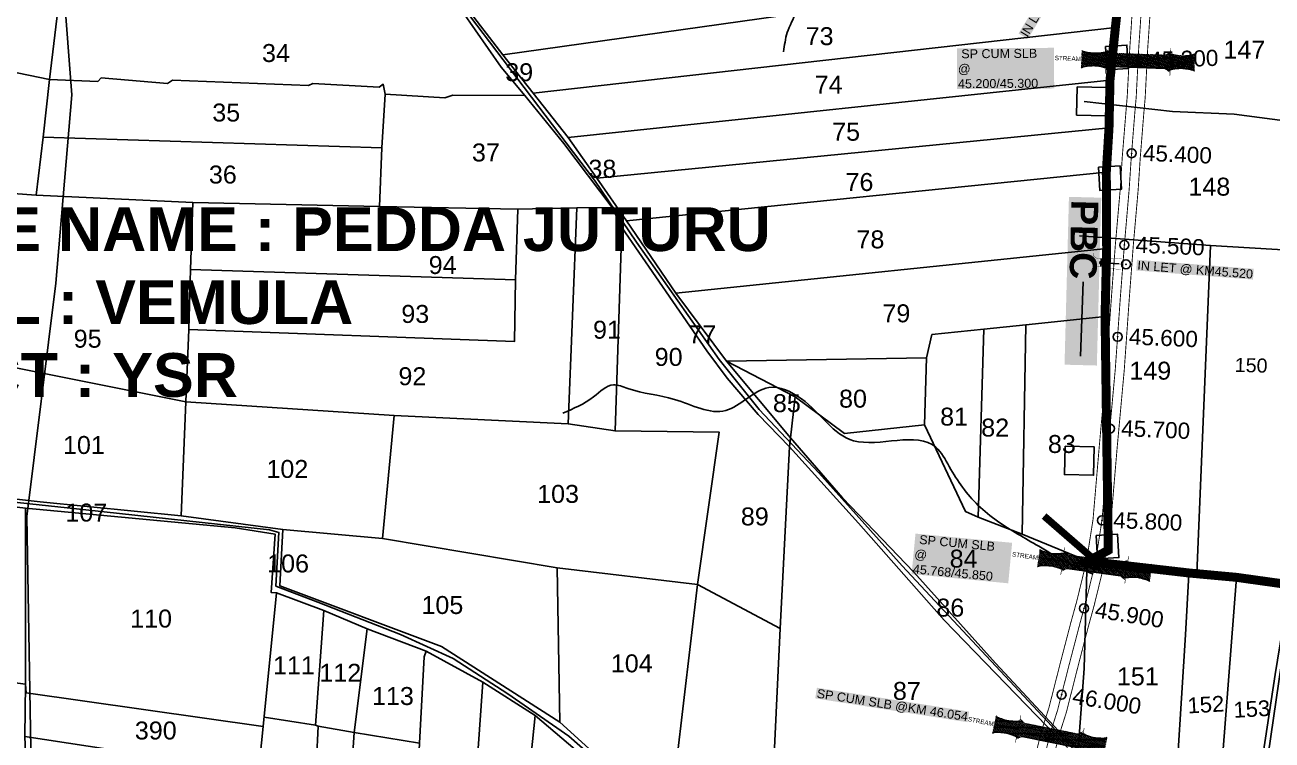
# Model space of a CAD drawing. Header units: inches. Extents: x 204181 to 273365, y 1587708 to 1600456.
# Drawn here: x 206162 to 207552, y 1594614 to 1595411 of the extents above; entities that cross this region are included whole.
import ezdxf
from ezdxf.enums import TextEntityAlignment as Align

# ---------------------------------------------------------------- set-up
doc = ezdxf.new("R2010")
doc.units = ezdxf.units.IN
doc.header["$LTSCALE"] = 15
doc.header["$MEASUREMENT"] = 0
doc.header["$PDMODE"] = 32
doc.header["$PDSIZE"] = 10
doc.linetypes.add('ACAD_ISO02W100', pattern=[15, 12, -3])
doc.linetypes.add('HIDDEN2', pattern=[0.1875, 0.125, -0.0625])
for name, color, linetype in [('BOUNDRY STONES', 240, 'Continuous'), ('CANAL1', 7, 'Continuous'), ('CSMark', 72, 'Continuous'), ('PAPER SIZE', 5, 'Continuous'), ('PLOT NOS', 7, 'Continuous'), ('PLOTS', 7, 'Continuous'), ('PLOTS NO', 7, 'Continuous'), ('ROADS', 1, 'Continuous'), ('STREAM', 4, 'Continuous'), ('STRUCTURE', 5, 'Continuous'), ('TEXT', 1, 'Continuous'), ('text2', 7, 'Continuous'), ('VILLAGE BOUNDARY STONES', 1, 'Continuous'), ('VILLAGE BOUNDRY', 5, 'Continuous')]:
    doc.layers.add(name, color=color, linetype=linetype)
doc.styles.get("Standard").update_dxf_attribs({"font": 'arial.ttf'})
doc.dimstyles.get("Standard").update_dxf_attribs({"dimtxt": 0.18, "dimasz": 0.18, "dimexe": 0.18, "dimexo": 0.0625, "dimgap": 0.09, "dimtad": 0, "dimtih": 1, "dimtoh": 1, "dimdec": 4, "dimzin": 0, "dimdsep": 46, "dimtxsty": 'Standard', "dimcen": 0.09, "dimadec": 0, "dimazin": 0, "dimtfac": 1, "dimtdec": 4, "dimtofl": 0, "dimtmove": 0, "dimatfit": 3, "dimfxl": 1, "dimtolj": 1, "dimtzin": 0, "dimarcsym": 0})

# ---------------------------------------------------------------- blocks, each defined once
blk = doc.blocks.new('OT')
at = {"layer": 'STRUCTURE', "color": 190}
for points, const_width in [([(769751.4, 1706595.8), (769729.4, 1706595.8)], 0.5), ([(769775.2, 1706601.8), (769775.2, 1706597.8), (769769.2, 1706593.8), (769761.8, 1706593.8), (769754.4, 1706593.8), (769748.4, 1706597.8), (769748.4, 1706601.8)], 0.5), ([(769761.8, 1706593.8), (769761.8, 1706581)], 2.5), ([(769751.4, 1706579), (769729.4, 1706579)], 0.5), ([(769748.4, 1706573), (769748.4, 1706577), (769754.4, 1706581), (769761.8, 1706581), (769761.8, 1706581), (769761.8, 1706581), (769769.2, 1706581), (769775.2, 1706577), (769775.2, 1706573)], 0.5)]:
    blk.add_lwpolyline(points, dxfattribs=dict(at, const_width=const_width))
at = {"layer": 'STRUCTURE', "color": 0}
blk.add_circle((769761.8, 1706587.4), 1.87, dxfattribs=at)
blk.add_leader([(769732.6, 1706587.4), (769753.8, 1706587.4)], dimstyle='Standard', override={"dimasz": 10, "dimgap": 0.09, "dimtad": 0}, dxfattribs=at)
blk = doc.blocks.new('SP')
at = {"layer": 'STRUCTURE'}
h = blk.add_hatch(dxfattribs=at)
h.set_pattern_fill('DASH', color=256, scale=8, style=0)
edge = h.paths.add_edge_path()
edge.add_spline(control_points=[(769825.7, 1706742.1), (769825.3, 1706741.8), (769823.8, 1706740.8), (769820.9, 1706740.3), (769817, 1706739.7), (769811.4, 1706738.9), (769804, 1706739.7), (769798.4, 1706741), (769795.6, 1706741.6)], knot_values=[0, 0, 0, 0, 1.613557, 5.24513, 8.624976, 13.470124, 22.190216, 30.746377, 30.746377, 30.746377, 30.746377], degree=3, periodic=0)
edge.add_line((769795.6, 1706741.6), (769792.6, 1706739.6))
edge.add_line((769792.6, 1706739.6), (769732.6, 1706739.6))
edge.add_line((769732.6, 1706739.6), (769729.6, 1706741.6))
edge.add_spline(control_points=[(769729.6, 1706741.6), (769726.9, 1706740.9), (769721.3, 1706739.5), (769713.9, 1706738.5), (769708.3, 1706739.1), (769704.4, 1706739.6), (769701.5, 1706740), (769700, 1706741), (769699.5, 1706741.3)], knot_values=[0, 0, 0, 0, 8.556161, 17.276253, 22.121402, 25.501247, 29.13282, 30.746377, 30.746377, 30.746377, 30.746377], degree=3, periodic=0)
edge.add_line((769699.5, 1706741.3), (769699.5, 1706722.1))
edge.add_spline(control_points=[(769699.5, 1706722.1), (769700, 1706722.4), (769701.4, 1706723.4), (769704.3, 1706724), (769708.2, 1706724.5), (769713.8, 1706725.3), (769721.2, 1706724.5), (769726.8, 1706723.3), (769729.6, 1706722.6)], knot_values=[0, 0, 0, 0, 1.613557, 5.24513, 8.624976, 13.470124, 22.190216, 30.746377, 30.746377, 30.746377, 30.746377], degree=3, periodic=0)
edge.add_line((769729.6, 1706722.6), (769732.6, 1706724.6))
edge.add_line((769732.6, 1706724.6), (769792.6, 1706724.6))
edge.add_line((769792.6, 1706724.6), (769795.6, 1706722.6))
edge.add_spline(control_points=[(769795.6, 1706722.6), (769798.4, 1706723.3), (769803.9, 1706724.8), (769811.3, 1706725.8), (769817, 1706725.1), (769820.9, 1706724.7), (769823.8, 1706724.2), (769825.2, 1706723.3), (769825.7, 1706723)], knot_values=[0, 0, 0, 0, 8.556161, 17.276253, 22.121402, 25.501247, 29.13282, 30.746377, 30.746377, 30.746377, 30.746377], degree=3, periodic=0)
edge.add_line((769825.7, 1706723), (769825.7, 1706742.1))
h.paths.add_polyline_path([(769764.2, 1706732.1, -1), (769761.1, 1706732.1, -1)], flags=0)
h.paths.add_polyline_path([(769761.1, 1706732.1, 1), (769764.2, 1706732.1, 1)], flags=16)
at = {"layer": 'STRUCTURE', "const_width": 0.628}
for points in [[(769726.6, 1706747.6), (769726.6, 1706743.6), (769732.6, 1706739.6), (769792.6, 1706739.6), (769798.6, 1706743.6), (769798.6, 1706747.6)], [(769726.6, 1706716.6), (769726.6, 1706720.6), (769732.6, 1706724.6), (769792.6, 1706724.6), (769798.6, 1706720.6), (769798.6, 1706716.6)]]:
    blk.add_lwpolyline(points, dxfattribs=at)
at = {"layer": 'STRUCTURE', "color": 3}
blk.add_lwpolyline([(769732.6, 1706724.6), (769792.6, 1706724.6)], dxfattribs=at)
blk.add_lwpolyline([(769732.6, 1706724.6), (769792.6, 1706724.6)], dxfattribs=at)
at = {"layer": 'STRUCTURE', "color": 0}
blk.add_circle((769762.6, 1706732.1), 1.55, dxfattribs=at)
at = {"layer": 'STRUCTURE'}
for points in [[(769699.5, 1706741.3), (769700.9, 1706740.5), (769704.4, 1706739.6), (769707.8, 1706739.2), (769712.6, 1706738.8), (769721.3, 1706739.7), (769729.6, 1706741.6)], [(769825.7, 1706742.1), (769824.3, 1706741.3), (769820.8, 1706740.3), (769817.5, 1706739.8), (769812.7, 1706739.2), (769804, 1706739.9), (769795.6, 1706741.6)], [(769699.5, 1706722.1), (769700.9, 1706723), (769704.4, 1706724), (769707.7, 1706724.5), (769712.5, 1706725), (769721.2, 1706724.4), (769729.6, 1706722.6)], [(769825.7, 1706723), (769824.3, 1706723.8), (769820.8, 1706724.7), (769817.4, 1706725.1), (769812.6, 1706725.5), (769803.9, 1706724.6), (769795.6, 1706722.6)]]:
    blk.add_spline(points, degree=3, dxfattribs=at)
at = {"layer": 'STRUCTURE', "color": 0}
blk.add_text('STREAM', height=5, dxfattribs=at).set_placement((769684.3, 1706732.1), align=Align.MIDDLE_CENTER)
for points in [[(769727.4, 1706732.1), (769700.8, 1706732.1)], [(769824.4, 1706732.1), (769800.5, 1706732.1)]]:
    blk.add_leader(points, dimstyle='Standard', override={"dimasz": 10, "dimgap": 0.09, "dimtad": 0}, dxfattribs=at)
blk = doc.blocks.new('SLB')
at = {"layer": 'STRUCTURE'}
h = blk.add_hatch(dxfattribs=at)
h.set_pattern_fill('DOTS', color=6, scale=20, angle=320.3722, style=0)
h.set_pattern_definition([(320.372247934, (-159.4327, -72.9564), (1.2786241598, 0.5641323054), [0, -1.25])])
h.paths.add_polyline_path([(769699.5, 1706871.1), (769699.5, 1706861.1), (769729.1, 1706861.1), (769732.1, 1706863.1), (769792.1, 1706863.1), (769795.1, 1706861.1), (769824.7, 1706861.1), (769824.7, 1706871.1), (769795.1, 1706871.1), (769792.1, 1706869.1), (769732.1, 1706869.1), (769729.1, 1706871.1)])
at = {"layer": 'STRUCTURE', "color": 6, "linetype": 'ACAD_ISO02W100', "ltscale": 0.5, "const_width": 0.5}
for points in [[(769699.5, 1706871.1), (769729.1, 1706871.1)], [(769795.1, 1706871.1), (769824.7, 1706871.1)], [(769699.5, 1706861.1), (769729.1, 1706861.1)], [(769795.1, 1706861.1), (769824.7, 1706861.1)]]:
    blk.add_lwpolyline(points, dxfattribs=at)
at = {"layer": 'STRUCTURE', "color": 6, "const_width": 0.628}
for points in [[(769726.1, 1706877.1), (769726.1, 1706873.1), (769732.1, 1706869.1), (769792.1, 1706869.1), (769798.1, 1706873.1), (769798.1, 1706877.1)], [(769726.1, 1706855.1), (769726.1, 1706859.1), (769732.1, 1706863.1), (769792.1, 1706863.1), (769798.1, 1706859.1), (769798.1, 1706855.1)]]:
    blk.add_lwpolyline(points, dxfattribs=at)
at = {"layer": 'STRUCTURE', "color": 6}
blk.add_lwpolyline([(769732.1, 1706863.1), (769792.1, 1706863.1)], dxfattribs=at)
blk.add_lwpolyline([(769732.1, 1706863.1), (769792.1, 1706863.1)], dxfattribs=at)
at = {"layer": 'STRUCTURE', "color": 0}
blk.add_circle((769762.1, 1706866.1), 1.24, dxfattribs=at)
for points in [[(769703.8, 1706866), (769726.7, 1706866)], [(769818.6, 1706865.8), (769795.7, 1706865.8)]]:
    blk.add_leader(points, dimstyle='Standard', override={"dimasz": 10, "dimgap": 0.09, "dimtad": 0}, dxfattribs=at)
blk = doc.blocks.new('PBC')
at = {"layer": 'STRUCTURE', "color": 5, "insert": (13.6, 8.7), "char_height": 30, "width": 181.057, "attachment_point": 1, "rotation": 325.6347, "bg_fill": 1, "box_fill_scale": 1.1, "bg_fill_color": 7, "bg_fill_true_color": 16777215, "bg_fill_transparency": 0}
blk.add_mtext('{\\fArial|b1|i0|c0|p34;\\C256;PBC}', dxfattribs=at)
at = {"layer": 'PAPER SIZE'}
blk.add_leader([(148.6, -102.5), (80.6, -54.7)], dimstyle='Standard', override={"dimasz": 40, "dimgap": 0.09, "dimtad": 0, "dimtfill": 2, "dimtfillclr": 5}, dxfattribs=at)

msp = doc.modelspace()

# ---------------------------------------------------------------- linework, layer by layer
at = {"layer": 'BOUNDRY STONES'}
for points in [[(207334.8, 1595341.8), (207367.2, 1595341), (207366.4, 1595309.4), (207334, 1595310.2)], [(207321.3, 1594941.4), (207353.7, 1594940.6), (207352.9, 1594909), (207320.5, 1594909.8)]]:
    msp.add_lwpolyline(points, close=True, dxfattribs=at)
at = {"layer": 'CANAL1', "color": 1, "ltscale": 4, "const_width": 1}
for points in [[(207396.4, 1595433.2), (207394.5, 1595402.6), (207393.4, 1595387.1), (207390.4, 1595330.9), (207388.9, 1595312.9), (207384.9, 1595263.8), (207382.7, 1595228.7), (207377.2, 1595166), (207372.8, 1595107.2), (207367.1, 1595027.9), (207359.4, 1594942.7), (207352.3, 1594859.6), (207345, 1594813), (207334.2, 1594768.7), (207327.5, 1594744.5), (207316, 1594700.4), (207303.3, 1594650.4), (207295.1, 1594624.6), (207266.8, 1594511)], [(207416.4, 1595432.4), (207414.4, 1595401.2), (207413.3, 1595385.8), (207410.4, 1595329.5), (207408.8, 1595311.2), (207404.9, 1595262.4), (207402.6, 1595227.1), (207397.1, 1595164.3), (207392.7, 1595105.8), (207387.1, 1595026.3), (207379.3, 1594941), (207372.2, 1594857.2), (207364.6, 1594809), (207353.5, 1594763.7), (207346.8, 1594739.3), (207335.4, 1594695.4), (207322.6, 1594644.9), (207314.4, 1594619.1), (207286.2, 1594506.1)]]:
    msp.add_lwpolyline(points, dxfattribs=at)
at = {"layer": 'CANAL1', "color": 1, "linetype": 'HIDDEN2', "ltscale": 4, "const_width": 1}
msp.add_lwpolyline([(207406.4, 1595432.8), (207404.4, 1595401.9), (207403.3, 1595386.5), (207400.4, 1595330.2), (207398.8, 1595312), (207394.9, 1595263.1), (207392.6, 1595227.9), (207387.2, 1595165.1), (207382.7, 1595106.5), (207377.1, 1595027.1), (207369.3, 1594941.9), (207362.3, 1594858.7), (207362.2, 1594858.4), (207354.8, 1594811), (207343.8, 1594766.2), (207337.2, 1594741.9), (207325.7, 1594697.9), (207312.9, 1594647.6), (207304.8, 1594621.9), (207276.5, 1594508.5)], dxfattribs=at)
at = {"layer": 'PLOTS'}
for points in [[(206263, 1595925.1), (206399.7, 1595770.2), (206457.8, 1595683.7), (206529.6, 1595587.9), (206607.8, 1595490.8), (206694.7, 1595377.2), (206728.4, 1595334.5), (206767.5, 1595285.4), (206799.6, 1595239.8), (206832.5, 1595192.5), (206887.5, 1595111.8), (206943.8, 1595035.9), (207015.2, 1594950.5), (207073.3, 1594883.8), (207152.6, 1594801.1), (207243.7, 1594699.7), (207318.8, 1594619.1), (207335.8, 1594603.3)], [(206323.3, 1595850.8), (206385.1, 1595772.7), (206446.7, 1595685.4), (206560, 1595537.9), (206598, 1595489.7), (206649.6, 1595426.2), (206692.8, 1595363.8), (206719.2, 1595332.2), (206762.7, 1595278.5), (206816.4, 1595207.4), (206827.3, 1595185.1), (206819.8, 1594958.3), (206935.7, 1594957.1), (206911.6, 1594787.4), (206880.3, 1594522.8), (206758.4, 1594633.8), (206626.5, 1594718.2), (206446.2, 1594785.7), (206449.8, 1594848.7)], [(206210.5, 1595537.8), (206137, 1595539.8), (206031.1, 1595541), (205997.8, 1595541.9), (205893.9, 1595541.1), (205860.3, 1595246.3), (205867.9, 1595246.7), (205961.4, 1595239), (205976.6, 1595235.9), (206128.5, 1595224.2), (206174.7, 1595221.1), (206349.4, 1595212.7), (206557.2, 1595208.4), (206711.3, 1595205.3), (206777.1, 1595207), (206816.4, 1595207.4)], [(206113.6, 1594887.1), (206122.2, 1595034.7), (206128.5, 1595224.2), (206174.7, 1595221.1), (206182.8, 1595285.6), (206189.6, 1595350), (206200.5, 1595439.7), (206210.5, 1595537.8), (206226.1, 1595541.7), (206319, 1595539.4), (206563.8, 1595534.9)], [(207115.1, 1595436.4), (206694.7, 1595377.2)], [(206728.4, 1595334.5), (207377.2, 1595407.8)], [(205980.6, 1595392.9), (206189.6, 1595350), (206243.7, 1595347.8), (206247.4, 1595351.6), (206321.1, 1595345.5), (206326.7, 1595349.3), (206478.2, 1595343.2), (206483, 1595345.4), (206556.9, 1595341.2), (206561.5, 1595344.7), (206563.8, 1595333.6), (206560.1, 1595273.8), (206557.2, 1595208.4)], [(207371.2, 1595349.3), (206767.5, 1595285.4)], [(206563.8, 1595333.6), (206630.1, 1595329.5), (206639, 1595332.6), (206719.2, 1595332.2)], [(207614, 1595297.7), (207509.7, 1595311.4), (207440.8, 1595314.4), (207342.5, 1595325.5)], [(206799.6, 1595239.8), (207370.1, 1595295.9)], [(206560.1, 1595273.8), (206182.8, 1595285.6)], [(207367.1, 1595246.5), (206832.5, 1595192.5)], [(206711.3, 1595205.3), (206709, 1595126.8), (206707.8, 1595058.1), (206344.8, 1595071.3), (206346.7, 1595138.1), (206349.4, 1595212.7)], [(205612.7, 1595198.9), (205652.1, 1595206.1), (205708.7, 1595194), (205797.8, 1595169.8), (205796.5, 1595128.5), (205866, 1595121.5), (205848.3, 1595096.8), (205844.1, 1595069), (205964, 1595040.8), (206127.8, 1595033.6), (206341.7, 1594990.8), (206573.7, 1594975.7), (206767.6, 1594966.4), (206819.8, 1594958.3)], [(206777.1, 1595207), (206767.6, 1594966.4)], [(206827.3, 1595185.1), (206922, 1595047.5), (206944.8, 1595017.2), (206979.3, 1594976.7), (207014.3, 1594940.5), (207091.1, 1594855.5), (207186.6, 1594747.4), (207323.8, 1594605.5)], [(207337.3, 1595175.8), (207483.3, 1595165.1), (207576.4, 1595159.5), (207600.9, 1595148.5)], [(206887.5, 1595111.8), (207367.5, 1595161.5)], [(207483.3, 1595165.1), (207467.9, 1594799.3)], [(206346.7, 1595138.1), (206709, 1595126.8)], [(206943.8, 1595035.9), (207166.9, 1595039.8), (207172.8, 1595065.7), (207230.7, 1595071.6), (207277.5, 1595076.5), (207365.7, 1595085.8)], [(207273.3, 1594843.5), (207277.5, 1595076.5)], [(206344.8, 1595071.3), (206341.7, 1594990.8), (206336.3, 1594863.6)], [(207230.7, 1595071.6), (207224.3, 1594862.1)], [(207346.4, 1594813.1), (207273.3, 1594843.5), (207224.3, 1594862.1), (207210.1, 1594868.6), (207164.5, 1594965), (207075.6, 1594955.5), (207020.5, 1594996.5), (206943.8, 1595035.9)], [(207164.5, 1594965), (207166.9, 1595039.8)], [(207003.9, 1594738.1), (207014.3, 1594940.5), (207015.2, 1594950.5), (207020.5, 1594996.5)], [(206573.7, 1594975.7), (206560.8, 1594838.6)], [(206110.4, 1594878.7), (206163, 1594872.2), (206396.4, 1594850.4), (206441, 1594843.5), (206436.8, 1594778.2), (206442.7, 1594777.9), (206427.7, 1594629), (206163.8, 1594666.7), (206163, 1594676.2), (205903.7, 1594710)], [(206116.2, 1594886.6), (206179.2, 1594879.2), (206336.3, 1594863.6), (206449.8, 1594848.7), (206560.8, 1594838.6), (206755.2, 1594806), (206911.6, 1594787.4), (207003.9, 1594738.1), (206995, 1594550.6), (207043.4, 1594545.5), (207175.8, 1594533.5), (207238.6, 1594527.5), (207240.6, 1594536.5), (207309.1, 1594537.2), (207331.2, 1594556.3), (207334.4, 1594584.3), (207335.8, 1594603.3), (207342.4, 1594693.7), (207345.5, 1594802.8), (207346.4, 1594813.1)], [(206163, 1594872.2), (206163, 1594676.2), (206162.3, 1594617.9), (206164.8, 1594554.4), (206163.8, 1594481.3), (206163.6, 1594349.1), (206156.7, 1594170)], [(206758.4, 1594633.8), (206755.2, 1594806)], [(207571.4, 1594787.1), (207555.4, 1594686.8), (207541.9, 1594599), (207532.3, 1594518.2), (207491.1, 1594522.4), (207442.4, 1594525.6), (207455.4, 1594731.2), (207459, 1594798.7)], [(207491.1, 1594522.4), (207512.3, 1594795.2)], [(206442.7, 1594777.9), (206495.3, 1594758.4), (206543.5, 1594738), (206609.3, 1594713.1), (206672.6, 1594678.6), (206730.9, 1594641.2), (206844.8, 1594544.5)], [(206495.3, 1594758.4), (206485.9, 1594630.6), (206489.2, 1594629.5), (206479.6, 1594436.2), (206473.4, 1594351.8), (206459.9, 1594185.9)], [(206500.1, 1594172.2), (206521.6, 1594511.4), (206529.3, 1594622.4), (206543.5, 1594738)], [(206525.7, 1594167.2), (206571.1, 1594164.6), (206577.3, 1594213.6), (206593.2, 1594431.6), (206601.8, 1594610.6), (206607.2, 1594706.5), (206609.3, 1594713.1)], [(206672.6, 1594678.6), (206654.1, 1594420)], [(206427.7, 1594629), (206422.5, 1594578.2), (206418.9, 1594519.1), (206413.9, 1594446.4), (206406.8, 1594324.1), (206473.4, 1594351.8)], [(206428.8, 1594639.4), (206485.9, 1594630.6), (206489.2, 1594629.4), (206529.3, 1594622.4), (206601.8, 1594610.6)], [(206707.1, 1594409.5), (206730.9, 1594641.2)], [(206162.3, 1594617.9), (206422.5, 1594578.2)]]:
    msp.add_lwpolyline(points, dxfattribs=at)
at = {"layer": 'ROADS'}
for points in [[(206271.3, 1594029.2), (206221.5, 1594113.9), (206162.4, 1594166.5), (206169, 1594402.2), (206168.8, 1594604.1), (206164.6, 1594863.2), (206196.8, 1595123.1), (206214.7, 1595332.7), (206205.8, 1595449.4), (206219.1, 1595566.2), (206228.4, 1595663.5), (206221.4, 1595835.1), (206251.7, 1595940)], [(206166.5, 1595926.5), (206234.3, 1595886.3), (206306, 1595854.1), (206329.7, 1595831.6), (206420.2, 1595737.2), (206514.7, 1595598.6), (206590.4, 1595510), (206679.8, 1595391.9), (206797, 1595237.7), (206843.7, 1595168.5), (206935.6, 1595038), (206980.4, 1594982.1), (207046.9, 1594911.5), (207139.6, 1594807.9), (207337.7, 1594596.1)], [(205973.6, 1594897.9), (206230, 1594870.4), (206434.8, 1594848), (206445.3, 1594845.3), (206441.9, 1594785.5), (206488.8, 1594767.6), (206580.7, 1594731.6), (206639.5, 1594704.8), (206700.3, 1594665.6), (206768.4, 1594618.3), (206857.2, 1594540.2), (206937.8, 1594466.2), (207020.6, 1594405.7), (207089.5, 1594353.8), (207104.4, 1594340.5), (207211.8, 1594234.8), (207275.4, 1594164.8), (207309.6, 1594137.6), (207359.3, 1594141.5), (207394.5, 1594143.8), (207433.4, 1594094.1), (207475.3, 1594045.7), (207499.7, 1594011.6), (207549, 1594000.5)], [(207535.1, 1594374.5), (207562.9, 1594533.9), (207547.3, 1594597.5), (207568.4, 1594740.6), (207577.5, 1594809.3)]]:
    msp.add_lwpolyline(points, dxfattribs=at)
at = {"layer": 'STREAM'}
for points in [[(207255.3, 1595845.3), (207243.7, 1595803), (207200.1, 1595769.6), (207156.4, 1595758.5), (207132.4, 1595705.2), (207100.3, 1595650.9), (207056.8, 1595599.2), (207062.4, 1595537.9), (207057.5, 1595491.2), (207032.5, 1595463.9), (207021.2, 1595425.3), (207011.7, 1595402.1), (207007.5, 1595380.8)], [(207352.5, 1594798.7), (207321.6, 1594812.5), (207291.8, 1594829.8), (207245.7, 1594858), (207224.4, 1594875.4), (207192.1, 1594918.6), (207177.3, 1594940.1), (207085.5, 1594947.5), (207027.5, 1594994.1), (206991, 1595006.6), (206943.2, 1594981.1), (206886.1, 1594993.5), (206833.9, 1595005.7), (206817.9, 1595009.7), (206795.9, 1594996.5), (206761.7, 1594978.3)]]:
    msp.add_spline(points, degree=3, dxfattribs=at)
at = {"layer": 'text2'}
for p in [(207402.5, 1595370.7), (207389, 1595144, 35), (207362.3, 1594858.7), (207354.2, 1594808.4), (207317.2, 1594664.5), (207304.1, 1594619.2)]:
    msp.add_point(p, dxfattribs=at)
at = {"layer": 'text2', "color": 3, "linetype": 'Continuous'}
for p in [(207402.5, 1595370.1), (207395.3, 1595267.8), (207387.2, 1595165.5), (207379.7, 1595063.2), (207371.1, 1594961), (207342.3, 1594760.7)]:
    msp.add_point(p, dxfattribs=at)
at = {"layer": 'VILLAGE BOUNDARY STONES'}
for points in [[(207366.1, 1595386.8), (207390, 1595388.2), (207391.5, 1595362.2), (207367.6, 1595360.8)], [(207358.5, 1595252.2), (207382.4, 1595253.6), (207383.9, 1595227.6), (207360, 1595226.2)], [(207355.7, 1594841.8), (207379.6, 1594843.2), (207381.1, 1594817.2), (207357.2, 1594815.8)]]:
    msp.add_lwpolyline(points, close=True, dxfattribs=at)
at = {"layer": 'VILLAGE BOUNDRY', "color": 5, "linetype": 'HIDDEN2', "ltscale": 20}
msp.add_lwpolyline([(207606.5, 1596482.2, 8, 8, 0), (207540.2, 1596157.9, 8, 8, 0), (207503, 1596049.4, 8, 8, 0), (207493.6, 1596022.7, 8, 8, 0), (207474.7, 1596019.1, 8, 8, 0), (207444.1, 1595931.2, 8, 8, 0), (207396.9, 1595794.1, 8, 8, 0), (207383.3, 1595464.1, 8, 8, 0), (207377.2, 1595407.8, 8, 8, 0), (207371.2, 1595349.3, 8, 8, 0), (207370.1, 1595295.9, 8, 8, 0), (207367.1, 1595246.5, 8, 8, 0), (207367.5, 1595161.5, 8, 8, 0), (207365.7, 1595085.8, 8, 8, 0), (207369.3, 1594825.4, 8, 8, 0), (207346.4, 1594813.1, 8, 8, 0), (207460, 1594800, 8, 8, 0), (207512.3, 1594795.2, 8, 8, 0), (207571.8, 1594786.9, 8, 8, 0)], format="xyseb", dxfattribs=at)
at = {"layer": 'VILLAGE BOUNDRY', "linetype": 'HIDDEN2', "ltscale": 20}
for points, const_width in [([(207603.5, 1596467.5), (207540.2, 1596157.9), (207503, 1596049.4), (207493.6, 1596022.7), (207474.7, 1596019.1), (207444.1, 1595931.2), (207396.9, 1595794.1), (207383.3, 1595464.1), (207377.2, 1595407.8), (207371.2, 1595349.3), (207370.1, 1595295.9), (207367.1, 1595246.5), (207367.5, 1595161.5), (207365.7, 1595085.8), (207369.3, 1594825.4), (207369.3, 1594825.4), (207369.3, 1594825.4), (207346.4, 1594813.1), (207460, 1594800), (207512.3, 1594795.2), (207571.8, 1594786.9)], 10), ([(207352.2, 1594816.2), (207297.8, 1594863.5)], 8)]:
    msp.add_lwpolyline(points, dxfattribs=dict(at, const_width=const_width))

# ---------------------------------------------------------------- block references
at = {"layer": 'PAPER SIZE', "rotation": 302.8614365791241}
msp.add_blockref('PBC', (207343.7, 1595222, -8), dxfattribs=at)
at = {"layer": 'STRUCTURE', "color": 0}
for name, p, rotation in [('SP', (-622019.4, -83178.8), 357.9807462115952), ('SLB', (-622023.6, -83312.7), 357.9807462115952), ('SP', (-788704.6, 9458), 352.1354032925374), ('SLB', (-788722.4, 9325.2), 352.1354032925374), ('SP', (-882280.6, 72031.3), 348.6880842440677), ('SLB', (-882306.4, 71899.8), 348.6880842440677)]:
    msp.add_blockref(name, p, dxfattribs=dict(at, rotation=rotation))
at = {"layer": 'STRUCTURE', "color": 0, "xscale": 0.7, "yscale": 0.7, "zscale": 0.7, "rotation": 175.5571158864603}
msp.add_blockref('OT', (837116.1, 2744426.5, 35), dxfattribs=at)

# ---------------------------------------------------------------- texts
at = {"layer": 'CSMark', "color": 1}
for s, rotation, p in [('45.300', 1.9269, (207415.1, 1595371.6)), ('45.400', 357.6457, (207407.9, 1595268.3)), ('45.500', 357.6457, (207399.8, 1595166)), ('45.600', 357.6457, (207392.3, 1595063.7)), ('45.700', 357.6457, (207383.7, 1594961.5)), ('45.800', 357.6457, (207374.9, 1594859.2)), ('45.900', 350.8705, (207354.9, 1594759.7)), ('46.000', 350.8705, (207329.8, 1594663.5))]:
    msp.add_text(s, height=18, rotation=rotation, dxfattribs=at).set_placement(p, align=Align.MIDDLE_LEFT)
at = {"layer": 'PLOT NOS'}
for s, p in [('73', (207047.7, 1595398.2)), ('147', (207520.9, 1595383.2)), ('34', (206442, 1595379.4)), ('39', (206713, 1595358)), ('74', (207057.8, 1595344.3)), ('35', (206386.6, 1595313.1)), ('75', (207077.2, 1595291.7)), ('37', (206675.9, 1595268.6)), ('36', (206382.8, 1595244)), ('38', (206805.7, 1595250.5)), ('76', (207092.1, 1595235.7)), ('148', (207481.9, 1595230.5)), ('78', (207104.3, 1595171.8)), ('94', (206627.7, 1595143.2)), ('93', (206597.2, 1595088.7)), ('79', (207133.2, 1595089.4)), ('91', (206810.8, 1595071.1)), ('77', (206917.1, 1595066.1)), ('95', (206232.2, 1595061.1)), ('90', (206879.5, 1595040.8)), ('149', (207416.1, 1595025.5)), ('92', (206594, 1595019.3)), ('80', (207084.9, 1594994.3)), ('85', (207011.2, 1594989.3)), ('81', (207197.5, 1594974.3)), ('82', (207243.3, 1594962.1)), ('101', (206228, 1594942.7)), ('83', (207317.6, 1594943.8)), ('102', (206454.7, 1594916)), ('103', (206756.3, 1594888.2)), ('107', (206230.7, 1594867.4)), ('89', (206975.5, 1594863.1)), ('84', (207208.1, 1594816.1)), ('106', (206455.5, 1594810.7)), ('105', (206627.4, 1594764.4)), ('86', (207193.3, 1594761.5)), ('110', (206302.9, 1594749.3)), ('111', (206462, 1594697.2)), ('112', (206513.7, 1594688.9)), ('104', (206838.4, 1594699.4)), ('151', (207402.2, 1594684.9)), ('113', (206572.3, 1594663)), ('87', (207144.9, 1594668.7)), ('390', (206308.1, 1594624.6))]:
    msp.add_text(s, height=20, dxfattribs=at).set_placement(p, align=Align.MIDDLE_CENTER)
for s, p in [('152', (207478, 1594653.5)), ('153', (207529.2, 1594648.6))]:
    msp.add_text(s, height=17.57, rotation=3.2839, dxfattribs=at).set_placement(p, align=Align.MIDDLE_CENTER)
at = {"layer": 'PLOTS NO'}
msp.add_text('150', height=15.65, rotation=358.5977, dxfattribs=at).set_placement((207528.5, 1595031.5), align=Align.MIDDLE_CENTER)
at = {"layer": 'STRUCTURE', "color": 5, "char_height": 10, "attachment_point": 1, "bg_fill": 1, "box_fill_scale": 1.1, "bg_fill_color": 7, "bg_fill_true_color": 16777215, "bg_fill_transparency": 0}
for s, insert, width, rotation in [('IN LET @ KM45.115', (207270.7, 1595401.5, 32), 128.64, 58.7066), (' SP CUM SLB @ 45.200/45.300', (207201.6, 1595383.5, 27), 106.157, 0.3907), ('IN LET @ KM45.520', (207402.2, 1595148, 35), 128.531, 355.5571), (' SP CUM SLB @ 45.768/45.850', (207155.4, 1594842.9, 27), 106.157, 354.5454), ('SP CUM SLB @KM 46.054', (207045.5, 1594671.1, 27), 169.67, 351.098)]:
    msp.add_mtext(s, dxfattribs=dict(at, insert=insert, width=width, rotation=rotation))
at = {"layer": 'TEXT', "insert": (205885.3, 1595207.5), "char_height": 48.726, "width": 1144.694, "attachment_point": 1}
msp.add_mtext('\\pxql;{\\fArial|b1|i0|c0|p34;\\C1;VILLAGE NAME :\\C5; PEDDA JUTURU\\P\\C1;MANDAL : \\C5;VEMULA\\P\\C1;DISTRICT : \\C5;YSR}', dxfattribs=at)

doc.saveas('drawing.dxf')
